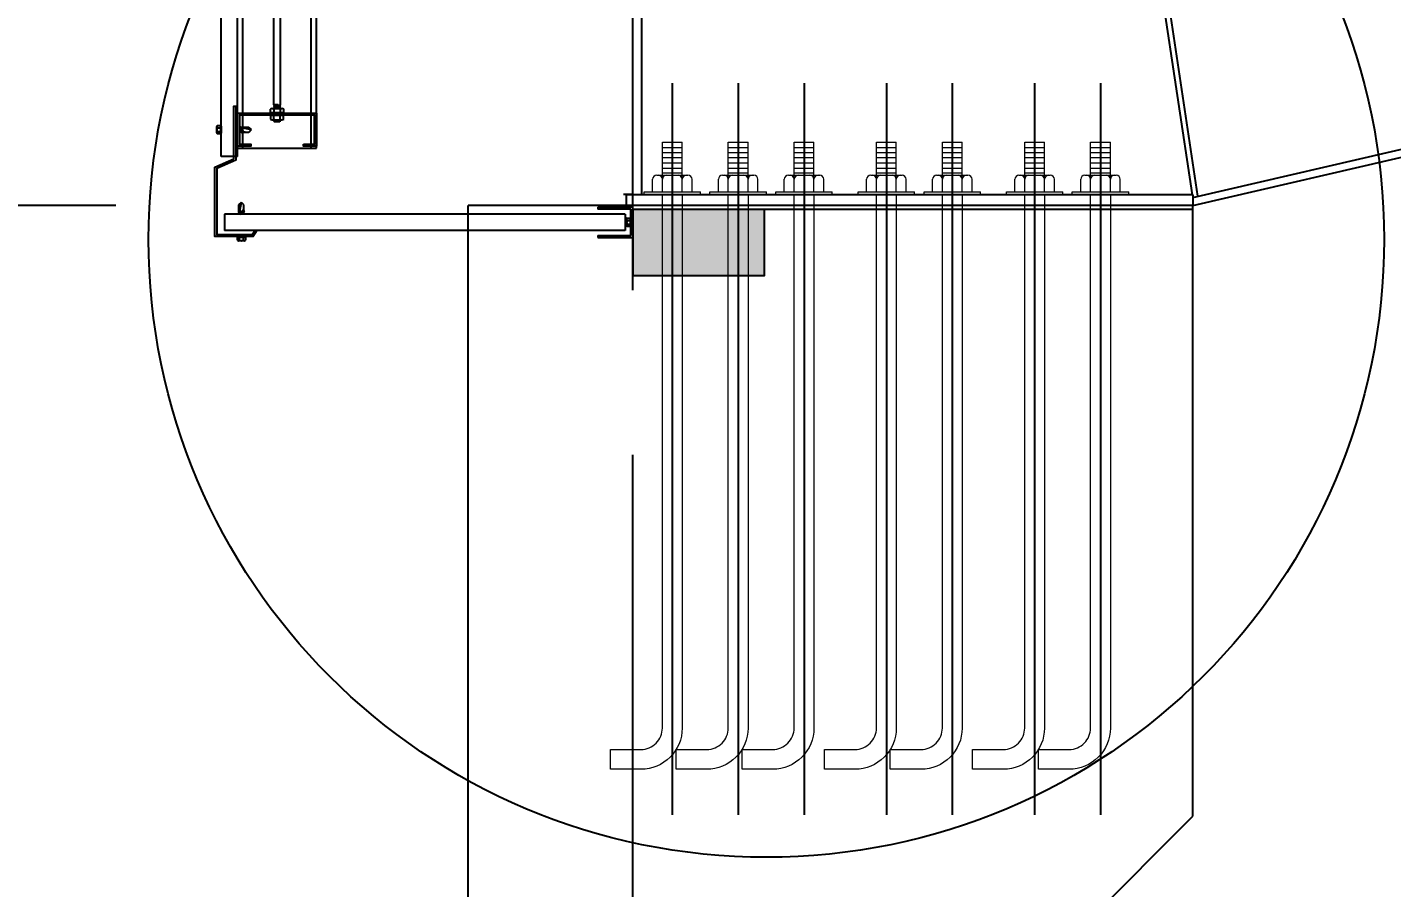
# Model space of a CAD drawing. Header units: inches. Extents: x 651127 to 1529722, y 768575 to 1021311.
# Drawn here: x 1006353 to 1008425, y 877993 to 879299 of the extents above; entities that cross this region are included whole.
import ezdxf

# ---------------------------------------------------------------- set-up
doc = ezdxf.new("R2010")
doc.units = ezdxf.units.IN
doc.header["$LTSCALE"] = 1000
doc.header["$MEASUREMENT"] = 0
doc.linetypes.add('CENTER2', pattern=[1.125, 0.75, -0.125, 0.125, -0.125])
doc.linetypes.add('DASHDOT', pattern=[25.4, 12.7, -6.35, 0, -6.35])
doc.layers.get('DEFPOINTS').update_dxf_attribs({"color": 8, "lineweight": 9})
for name, color, linetype in [('DWGshare.com_11', 143, 'Continuous'), ('DWGshare.com_12', 51, 'Continuous'), ('DWGshare.com_2', 147, 'Continuous'), ('DWGshare.com_3', 7, 'Continuous'), ('DWGshare.com_32', 253, 'Continuous'), ('DWGshare.com_33', 9, 'Continuous'), ('DWGshare.com_34', 1, 'Continuous'), ('DWGshare.com_35', 9, 'Continuous'), ('DWGshare.com_36', 2, 'Continuous'), ('DWGshare.com_4', 8, 'CENTER2'), ('DWGshare.com_9', 8, 'Continuous')]:
    doc.layers.add(name, color=color, linetype=linetype)
doc.layers.add('DWGshare.com_20', color=115, linetype='Continuous', lineweight=20)
doc.styles.add('DWGshare.com_4', font='romans.shx', dxfattribs={"width": 0.8})
doc.dimstyles.new('DWGshare.com_1', dxfattribs={"dimscale": 100, "dimtxt": 2.5, "dimasz": 1, "dimexe": 1, "dimexo": 1.5, "dimgap": 1, "dimtad": 1, "dimdec": 0, "dimzin": 0, "dimdsep": 46, "dimtxsty": 'DWGshare.com_4', "dimblk": 'DWGshare.com_1', "dimcen": 1.5, "dimdle": 1, "dimclrd": 256, "dimclre": 256, "dimclrt": 7, "dimadec": 0, "dimazin": 0, "dimtfac": 1, "dimtdec": 0, "dimtix": 1, "dimtmove": 2, "dimatfit": 3, "dimfxl": 1, "dimtolj": 1, "dimtzin": 0, "dimarcsym": 0})

# ---------------------------------------------------------------- blocks, each defined once
blk = doc.blocks.new('DWGshare.com_1')
at = {"color": 0, "linetype": 'ByBlock', "const_width": 0.3}
blk.add_lwpolyline([(-0.5, -0.5), (0.5, 0.5)], dxfattribs=at)
blk = doc.blocks.new('*D237')
at = {"layer": 'DEFPOINTS', "color": 0, "transparency": 16777216}
for p in [(1004760.4, 879028.7), (1006637.9, 879028.7), (1007022.5, 870028.7)]:
    blk.add_point(p, dxfattribs=at)
at = {"layer": 'DWGshare.com_2', "lineweight": -2, "transparency": 16777216}
for p, q in [((1004760.4, 869928.7), (1004760.4, 879128.7)), ((1006487.9, 879028.7), (1004660.4, 879028.7)), ((1006872.5, 870028.7), (1004660.4, 870028.7))]:
    blk.add_line(p, q, dxfattribs=at)
at = {"layer": 'DWGshare.com_2', "lineweight": -2, "transparency": 16777216, "xscale": 100, "yscale": 100, "zscale": 100}
for p, rotation in [((1004760.4, 879028.7), 90), ((1004760.4, 870028.7), 270)]:
    blk.add_blockref('DWGshare.com_1', p, dxfattribs=dict(at, rotation=rotation))
at = {"layer": 'DWGshare.com_2', "color": 7, "transparency": 16777216, "insert": (1004535.4, 874528.7), "char_height": 250, "attachment_point": 5, "rotation": 90, "style": 'DWGshare.com_4'}
blk.add_mtext('\\A1;9000', dxfattribs=at)

msp = doc.modelspace()

# ---------------------------------------------------------------- hatches: boundary and pattern name
at = {"layer": 'DWGshare.com_9', "ltscale": 100}
msp.add_hatch(color=256, dxfattribs=at).paths.add_polyline_path([(1007272.5, 878922.7), (1007472.5, 878922.7), (1007472.5, 879022.7), (1007272.5, 879022.7)])

# ---------------------------------------------------------------- linework, layer by layer
at = {"layer": 'DWGshare.com_11', "linetype": 'DASHDOT', "ltscale": 5}
for p, q in [((1007332.5, 879214.5), (1007332.5, 878104.2)), ((1007432.5, 879214.5), (1007432.5, 878104.2)), ((1007532.5, 879214.5), (1007532.5, 878104.2)), ((1007657.5, 879214.5), (1007657.5, 878104.2)), ((1007757.5, 879214.5), (1007757.5, 878104.2)), ((1007882.5, 879214.5), (1007882.5, 878104.2)), ((1007982.5, 879214.5), (1007982.5, 878104.2))]:
    msp.add_line(p, q, dxfattribs=at)
at = {"layer": 'DWGshare.com_12'}
for p, q in [((1008122.5, 879041), (1013059.6, 880185)), ((1008122.5, 879028.7), (1013061.4, 880173.1)), ((1006672.5, 879103.3), (1006672.5, 880028.7)), ((1006672.5, 879115.8), (1006672.5, 880028.7)), ((1006680.5, 879115.8), (1006680.5, 880028.7)), ((1006784.5, 879115.8), (1006784.5, 880028.7)), ((1006792.5, 879115.8), (1006792.5, 880028.7)), ((1008122, 879044.7), (1008000, 879857.7)), ((1008130.3, 879042.8), (1008007.9, 879858.9)), ((1007286.5, 879044.7), (1007286.5, 879762.8))]:
    msp.add_line(p, q, dxfattribs=at)
msp.add_lwpolyline([(1006772.5, 879121.9), (1006789.5, 879121.9), (1006789.5, 879165.9), (1006675.5, 879165.9), (1006675.5, 879121.9), (1006692.5, 879121.9), (1006692.5, 879118.9), (1006672.5, 879118.9), (1006672.5, 879168.9), (1006792.5, 879168.9), (1006792.5, 879118.9), (1006772.5, 879118.9)], close=True, dxfattribs=at)
at = {"layer": 'DWGshare.com_20'}
for p, q in [((1007317.5, 879049.7), (1007317.5, 879124.7)), ((1007317.5, 879124.7), (1007347.5, 879124.7)), ((1007317.5, 879116.6), (1007347.5, 879116.6)), ((1007347.5, 879049.7), (1007347.5, 879124.7)), ((1007417.5, 879049.7), (1007417.5, 879124.7)), ((1007417.5, 879124.7), (1007447.5, 879124.7)), ((1007417.5, 879116.6), (1007447.5, 879116.6)), ((1007447.5, 879049.7), (1007447.5, 879124.7)), ((1007517.5, 879049.7), (1007517.5, 879124.7)), ((1007517.5, 879124.7), (1007547.5, 879124.7)), ((1007517.5, 879116.6), (1007547.5, 879116.6)), ((1007547.5, 879049.7), (1007547.5, 879124.7)), ((1007642.5, 879049.7), (1007642.5, 879124.7)), ((1007642.5, 879124.7), (1007672.5, 879124.7)), ((1007642.5, 879116.6), (1007672.5, 879116.6)), ((1007672.5, 879049.7), (1007672.5, 879124.7)), ((1007742.5, 879049.7), (1007742.5, 879124.7)), ((1007742.5, 879124.7), (1007772.5, 879124.7)), ((1007742.5, 879116.6), (1007772.5, 879116.6)), ((1007772.5, 879049.7), (1007772.5, 879124.7)), ((1007867.5, 879049.7), (1007867.5, 879124.7)), ((1007867.5, 879124.7), (1007897.5, 879124.7)), ((1007867.5, 879116.6), (1007897.5, 879116.6)), ((1007897.5, 879049.7), (1007897.5, 879124.7)), ((1007967.5, 879049.7), (1007967.5, 879124.7)), ((1007967.5, 879124.7), (1007997.5, 879124.7)), ((1007967.5, 879116.6), (1007997.5, 879116.6)), ((1007997.5, 879049.7), (1007997.5, 879124.7)), ((1007317.5, 879109.2), (1007347.5, 879109.2)), ((1007317.5, 879101.7), (1007347.5, 879101.7)), ((1007317.5, 879093.7), (1007347.5, 879093.7)), ((1007417.5, 879109.2), (1007447.5, 879109.2)), ((1007417.5, 879101.7), (1007447.5, 879101.7)), ((1007417.5, 879093.7), (1007447.5, 879093.7)), ((1007517.5, 879109.2), (1007547.5, 879109.2)), ((1007517.5, 879101.7), (1007547.5, 879101.7)), ((1007517.5, 879093.7), (1007547.5, 879093.7)), ((1007642.5, 879109.2), (1007672.5, 879109.2)), ((1007642.5, 879101.7), (1007672.5, 879101.7)), ((1007642.5, 879093.7), (1007672.5, 879093.7)), ((1007742.5, 879109.2), (1007772.5, 879109.2)), ((1007742.5, 879101.7), (1007772.5, 879101.7)), ((1007742.5, 879093.7), (1007772.5, 879093.7)), ((1007867.5, 879109.2), (1007897.5, 879109.2)), ((1007867.5, 879101.7), (1007897.5, 879101.7)), ((1007867.5, 879093.7), (1007897.5, 879093.7)), ((1007967.5, 879109.2), (1007997.5, 879109.2)), ((1007967.5, 879101.7), (1007997.5, 879101.7)), ((1007967.5, 879093.7), (1007997.5, 879093.7)), ((1007308.8, 879074.7), (1007356.3, 879074.7)), ((1007317.5, 879085.6), (1007347.5, 879085.6)), ((1007317.5, 879078.2), (1007347.5, 879078.2)), ((1007408.8, 879074.7), (1007456.3, 879074.7)), ((1007417.5, 879085.6), (1007447.5, 879085.6)), ((1007417.5, 879078.2), (1007447.5, 879078.2)), ((1007508.8, 879074.7), (1007556.3, 879074.7)), ((1007517.5, 879085.6), (1007547.5, 879085.6)), ((1007517.5, 879078.2), (1007547.5, 879078.2)), ((1007633.8, 879074.7), (1007681.3, 879074.7)), ((1007642.5, 879085.6), (1007672.5, 879085.6)), ((1007642.5, 879078.2), (1007672.5, 879078.2)), ((1007733.8, 879074.7), (1007781.3, 879074.7)), ((1007742.5, 879085.6), (1007772.5, 879085.6)), ((1007742.5, 879078.2), (1007772.5, 879078.2)), ((1007858.8, 879074.7), (1007906.3, 879074.7)), ((1007867.5, 879085.6), (1007897.5, 879085.6)), ((1007867.5, 879078.2), (1007897.5, 879078.2)), ((1007958.8, 879074.7), (1008006.3, 879074.7)), ((1007967.5, 879085.6), (1007997.5, 879085.6)), ((1007967.5, 879078.2), (1007997.5, 879078.2)), ((1007289.7, 879049.7), (1007375.4, 879049.7)), ((1007289.7, 879044.7), (1007289.7, 879049.7)), ((1007302.5, 879049.7), (1007302.5, 879068.5)), ((1007302.5, 879049.7), (1007302.5, 879068.5)), ((1007362.5, 879049.7), (1007362.5, 879068.5)), ((1007375.4, 879044.7), (1007375.4, 879049.7)), ((1007389.7, 879049.7), (1007475.4, 879049.7)), ((1007389.7, 879044.7), (1007389.7, 879049.7)), ((1007402.5, 879049.7), (1007402.5, 879068.5)), ((1007402.5, 879049.7), (1007402.5, 879068.5)), ((1007462.5, 879049.7), (1007462.5, 879068.5)), ((1007475.4, 879044.7), (1007475.4, 879049.7)), ((1007489.7, 879049.7), (1007575.4, 879049.7)), ((1007489.7, 879044.7), (1007489.7, 879049.7)), ((1007502.5, 879049.7), (1007502.5, 879068.5)), ((1007502.5, 879049.7), (1007502.5, 879068.5)), ((1007562.5, 879049.7), (1007562.5, 879068.5)), ((1007575.4, 879044.7), (1007575.4, 879049.7)), ((1007614.7, 879049.7), (1007700.4, 879049.7)), ((1007614.7, 879044.7), (1007614.7, 879049.7)), ((1007627.5, 879049.7), (1007627.5, 879068.5)), ((1007627.5, 879049.7), (1007627.5, 879068.5)), ((1007687.5, 879049.7), (1007687.5, 879068.5)), ((1007700.4, 879044.7), (1007700.4, 879049.7)), ((1007714.7, 879049.7), (1007800.4, 879049.7)), ((1007714.7, 879044.7), (1007714.7, 879049.7)), ((1007727.5, 879049.7), (1007727.5, 879068.5)), ((1007727.5, 879049.7), (1007727.5, 879068.5)), ((1007787.5, 879049.7), (1007787.5, 879068.5)), ((1007800.4, 879044.7), (1007800.4, 879049.7)), ((1007839.7, 879049.7), (1007925.4, 879049.7)), ((1007839.7, 879044.7), (1007839.7, 879049.7)), ((1007852.5, 879049.7), (1007852.5, 879068.5)), ((1007852.5, 879049.7), (1007852.5, 879068.5)), ((1007912.5, 879049.7), (1007912.5, 879068.5)), ((1007925.4, 879044.7), (1007925.4, 879049.7)), ((1007939.7, 879049.7), (1008025.4, 879049.7)), ((1007939.7, 879044.7), (1007939.7, 879049.7)), ((1007952.5, 879049.7), (1007952.5, 879068.5)), ((1007952.5, 879049.7), (1007952.5, 879068.5)), ((1008012.5, 879049.7), (1008012.5, 879068.5)), ((1008025.4, 879044.7), (1008025.4, 879049.7)), ((1007289.7, 879044.7), (1007375.4, 879044.7)), ((1007389.7, 879044.7), (1007475.4, 879044.7)), ((1007489.7, 879044.7), (1007575.4, 879044.7)), ((1007614.7, 879044.7), (1007700.4, 879044.7)), ((1007714.7, 879044.7), (1007800.4, 879044.7)), ((1007839.7, 879044.7), (1007925.4, 879044.7)), ((1007939.7, 879044.7), (1008025.4, 879044.7))]:
    msp.add_line(p, q, dxfattribs=at)
for points in [[(1007347.5, 879044.7), (1007347.5, 878235.7, -0.414214), (1007285, 878173.2), (1007238.5, 878173.2), (1007238.5, 878203.2), (1007270, 878203.2), (1007285, 878203.2, 0.414214), (1007317.5, 878235.7), (1007317.5, 879044.7)], [(1007447.5, 879044.7), (1007447.5, 878235.7, -0.414214), (1007385, 878173.2), (1007338.5, 878173.2), (1007338.5, 878203.2), (1007370, 878203.2), (1007385, 878203.2, 0.414214), (1007417.5, 878235.7), (1007417.5, 879044.7)], [(1007547.5, 879044.7), (1007547.5, 878235.7, -0.414214), (1007485, 878173.2), (1007438.5, 878173.2), (1007438.5, 878203.2), (1007470, 878203.2), (1007485, 878203.2, 0.414214), (1007517.5, 878235.7), (1007517.5, 879044.7)], [(1007672.5, 879044.7), (1007672.5, 878235.7, -0.414214), (1007610, 878173.2), (1007563.5, 878173.2), (1007563.5, 878203.2), (1007595, 878203.2), (1007610, 878203.2, 0.414214), (1007642.5, 878235.7), (1007642.5, 879044.7)], [(1007772.5, 879044.7), (1007772.5, 878235.7, -0.414214), (1007710, 878173.2), (1007663.5, 878173.2), (1007663.5, 878203.2), (1007695, 878203.2), (1007710, 878203.2, 0.414214), (1007742.5, 878235.7), (1007742.5, 879044.7)], [(1007897.5, 879044.7), (1007897.5, 878235.7, -0.414214), (1007835, 878173.2), (1007788.5, 878173.2), (1007788.5, 878203.2), (1007820, 878203.2), (1007835, 878203.2, 0.414214), (1007867.5, 878235.7), (1007867.5, 879044.7)], [(1007997.5, 879044.7), (1007997.5, 878235.7, -0.414214), (1007935, 878173.2), (1007888.5, 878173.2), (1007888.5, 878203.2), (1007920, 878203.2), (1007935, 878203.2, 0.414214), (1007967.5, 878235.7), (1007967.5, 879044.7)]]:
    msp.add_lwpolyline(points, format="xyb", dxfattribs=at)
for centre, start, end in [((1007308.8, 879068.5), 90, 180), ((1007308.8, 879068.5), 90, 180), ((1007311.3, 879068.5), 0, 90), ((1007323.8, 879068.5), 90, 180), ((1007341.3, 879068.5), 0, 90), ((1007353.8, 879068.5), 90, 180), ((1007356.3, 879068.5), 0, 90), ((1007408.8, 879068.5), 90, 180), ((1007408.8, 879068.5), 90, 180), ((1007411.3, 879068.5), 0, 90), ((1007423.8, 879068.5), 90, 180), ((1007441.3, 879068.5), 0, 90), ((1007453.8, 879068.5), 90, 180), ((1007456.3, 879068.5), 0, 90), ((1007508.8, 879068.5), 90, 180), ((1007508.8, 879068.5), 90, 180), ((1007511.3, 879068.5), 0, 90), ((1007523.8, 879068.5), 90, 180), ((1007541.3, 879068.5), 0, 90), ((1007553.8, 879068.5), 90, 180), ((1007556.3, 879068.5), 0, 90), ((1007633.8, 879068.5), 90, 180), ((1007633.8, 879068.5), 90, 180), ((1007636.3, 879068.5), 0, 90), ((1007648.8, 879068.5), 90, 180), ((1007666.3, 879068.5), 0, 90), ((1007678.8, 879068.5), 90, 180), ((1007681.3, 879068.5), 0, 90), ((1007733.8, 879068.5), 90, 180), ((1007733.8, 879068.5), 90, 180), ((1007736.3, 879068.5), 0, 90), ((1007748.8, 879068.5), 90, 180), ((1007766.3, 879068.5), 0, 90), ((1007778.8, 879068.5), 90, 180), ((1007781.3, 879068.5), 0, 90), ((1007858.8, 879068.5), 90, 180), ((1007858.8, 879068.5), 90, 180), ((1007861.3, 879068.5), 0, 90), ((1007873.8, 879068.5), 90, 180), ((1007891.3, 879068.5), 0, 90), ((1007903.8, 879068.5), 90, 180), ((1007906.3, 879068.5), 0, 90), ((1007958.8, 879068.5), 90, 180), ((1007958.8, 879068.5), 90, 180), ((1007961.3, 879068.5), 0, 90), ((1007973.8, 879068.5), 90, 180), ((1007991.3, 879068.5), 0, 90), ((1008003.8, 879068.5), 90, 180), ((1008006.3, 879068.5), 0, 90)]:
    msp.add_arc(centre, 6.25, start, end, dxfattribs=at)
at = {"layer": 'DWGshare.com_3'}
for p, q in [((1007022.5, 870028.7), (1007022.5, 879028.7)), ((1007272.5, 879028.7), (1007022.5, 879028.7)), ((1008122.5, 878101.8), (1008122.5, 879028.7)), ((1007872.5, 877851.8), (1008122.5, 878101.8))]:
    msp.add_line(p, q, dxfattribs=at)
at = {"layer": 'DWGshare.com_32', "ltscale": 0.9}
for p, q in [((1006647.5, 879103.3), (1006647.5, 880028.7)), ((1007272.5, 879044.7), (1007272.5, 879762.2)), ((1006672.5, 879115.8), (1006792.5, 879115.8)), ((1006672.5, 879103.3), (1006647.5, 879103.3)), ((1007272.5, 879045.3), (1007258.5, 879045.3)), ((1007260.9, 879015.8), (1006652.6, 879015.8)), ((1006652.6, 879015.8), (1006652.6, 878990.8)), ((1007260.9, 879015.8), (1007260.9, 878990.8)), ((1007260.9, 878990.8), (1006652.6, 878990.8))]:
    msp.add_line(p, q, dxfattribs=at)
at = {"layer": 'DWGshare.com_32', "ltscale": 100}
for p, q in [((1007272.5, 879026.3), (1007219.5, 879026.3)), ((1007219.5, 879026.3), (1007219.5, 879023.3)), ((1007269.5, 879023.3), (1007219.5, 879023.3)), ((1007269.5, 878983.3), (1007269.5, 879023.3)), ((1007272.5, 878980.3), (1007272.5, 879026.3)), ((1007219.5, 878983.3), (1007269.5, 878983.3)), ((1007219.5, 878983.3), (1007219.5, 878980.3)), ((1007219.5, 878980.3), (1007272.5, 878980.3))]:
    msp.add_line(p, q, dxfattribs=at)
at = {"layer": 'DWGshare.com_32', "ltscale": 0.9}
for points in [[(1006667, 879099.4), (1006667, 879179.5), (1006670, 879179.5), (1006670, 879097.4), (1006640.9, 879084.7), (1006640.9, 878984.7), (1006694.7, 878984.7), (1006698.9, 878990.8), (1006701.3, 878989.1), (1006696.3, 878981.7), (1006637.9, 878981.7), (1006637.9, 879086.7)], [(1007272.5, 878922.7), (1007472.5, 878922.7), (1007472.5, 879022.7), (1007272.5, 879022.7)]]:
    msp.add_lwpolyline(points, close=True, dxfattribs=at)
at = {"layer": 'DWGshare.com_33', "color": 1}
for p, q in [((1008122.5, 879044.7), (1007262.5, 879044.7)), ((1007262.5, 879044.7), (1007262.5, 879028.7)), ((1008122.5, 879028.7), (1007272.5, 879028.7)), ((1008122.5, 879044.7), (1008122.5, 879028.7)), ((1008122.5, 879022.7), (1007272.5, 879022.7))]:
    msp.add_line(p, q, dxfattribs=at)
at = {"layer": 'DWGshare.com_34', "ltscale": 100}
msp.add_line((1007262.5, 879044.7), (1007262.5, 879028.7), dxfattribs=at)
msp.add_circle((1007475.3, 878977.4), 937.8, dxfattribs=at)
at = {"layer": 'DWGshare.com_35'}
for p, q in [((1006641.1, 879139.2), (1006641.1, 879148.5)), ((1006641.8, 879150.2), (1006646.5, 879150.2)), ((1006641.8, 879146.8), (1006646.5, 879146.8)), ((1006641.8, 879140.9), (1006646.5, 879140.9)), ((1006646.5, 879137.6), (1006641.8, 879137.6)), ((1006646.5, 879150.9), (1006646.5, 879136.8)), ((1006646.5, 879150.9), (1006647.2, 879150.9)), ((1006647.2, 879136.8), (1006646.5, 879136.8)), ((1006647.2, 879150.9), (1006647.2, 879136.8)), ((1006647.2, 879149.3), (1006647.5, 879149.3)), ((1006647.2, 879138.5), (1006647.5, 879138.5)), ((1006647.5, 879149.3), (1006647.5, 879138.5)), ((1006676, 879148.4), (1006675.7, 879148)), ((1006675.7, 879145.8), (1006676.9, 879140.1)), ((1006675.7, 879139.7), (1006676.1, 879140.1)), ((1006676, 879148.4), (1006677.6, 879139.4)), ((1006676, 879148.4), (1006676.7, 879147.6)), ((1006676.1, 879140.1), (1006676.9, 879140.1)), ((1006676.7, 879147.6), (1006678.3, 879140.1)), ((1006676.7, 879147.6), (1006677.5, 879147.6)), ((1006677.6, 879139.4), (1006676.9, 879140.1)), ((1006678.2, 879148.4), (1006677.5, 879147.6)), ((1006677.5, 879147.6), (1006679.1, 879140.1)), ((1006677.6, 879139.4), (1006678.3, 879140.1)), ((1006678.2, 879148.4), (1006679.8, 879139.4)), ((1006678.2, 879148.4), (1006679, 879147.6)), ((1006678.3, 879140.1), (1006679.1, 879140.1)), ((1006679, 879147.6), (1006680.6, 879140.1)), ((1006679, 879147.6), (1006680, 879147.6)), ((1006679.8, 879139.4), (1006679.1, 879140.1)), ((1006679.8, 879139.4), (1006680.6, 879140.1)), ((1006680.5, 879148.1), (1006680, 879147.6)), ((1006680.8, 879146.4), (1006680, 879147.6)), ((1006680.5, 879148.1), (1006680.8, 879146.4)), ((1006680.5, 879148.1), (1006680.9, 879147.6)), ((1006680.6, 879140.1), (1006689.7, 879140.1)), ((1006680.8, 879146.4), (1006680.9, 879147.6)), ((1006680.8, 879146.4), (1006693.4, 879143.9)), ((1006680.8, 879146.4), (1006689.7, 879146.4)), ((1006680.9, 879147.6), (1006689.7, 879147.6)), ((1006689.7, 879147.6), (1006693.4, 879143.9)), ((1006689.7, 879147.6), (1006689.7, 879146.4)), ((1006689.7, 879146.4), (1006693.4, 879143.9)), ((1006689.7, 879140.1), (1006693.4, 879143.9)), ((1006674.7, 879029.8), (1006678.5, 879033.5)), ((1006674.7, 879029.8), (1006675.9, 879029.8)), ((1006674.7, 879021), (1006674.7, 879029.8)), ((1006675.9, 879029.8), (1006678.5, 879033.5)), ((1006675.9, 879020.9), (1006678.5, 879033.5)), ((1006675.9, 879020.9), (1006675.9, 879029.8)), ((1006682.3, 879029.8), (1006678.5, 879033.5)), ((1006682.3, 879020.7), (1006682.3, 879029.8)), ((1006674, 879018.4), (1006683, 879020)), ((1006674, 879018.4), (1006674.7, 879019.1)), ((1006674, 879018.4), (1006674.7, 879017.6)), ((1006674, 879016.1), (1006683, 879017.7)), ((1006674, 879016.1), (1006674.7, 879016.8)), ((1006674, 879016.1), (1006674.3, 879015.8)), ((1006674.3, 879020.6), (1006674.7, 879021)), ((1006674.3, 879020.6), (1006675.9, 879020.9)), ((1006674.3, 879020.6), (1006674.7, 879020.1)), ((1006675.9, 879020.9), (1006674.7, 879021)), ((1006675.9, 879020.9), (1006674.7, 879020.1)), ((1006674.7, 879019.1), (1006682.3, 879020.7)), ((1006674.7, 879019.1), (1006674.7, 879020.1)), ((1006674.7, 879017.6), (1006682.3, 879019.2)), ((1006674.7, 879016.8), (1006682.3, 879018.4)), ((1006674.7, 879016.8), (1006674.7, 879017.6)), ((1006676.5, 879015.8), (1006682.3, 879017)), ((1006683, 879020), (1006682.3, 879020.7)), ((1006683, 879020), (1006682.3, 879019.2)), ((1006682.3, 879018.4), (1006682.3, 879019.2)), ((1006683, 879017.7), (1006682.3, 879018.4)), ((1006683, 879017.7), (1006682.3, 879017)), ((1006682.3, 879016.2), (1006682.3, 879017)), ((1006682.7, 879015.8), (1006682.3, 879016.2)), ((1007263.1, 878998.6), (1007263.1, 879007.9)), ((1007263.8, 879009.6), (1007268.5, 879009.6)), ((1007268.5, 879010.3), (1007269.2, 879010.3)), ((1007268.5, 879010.3), (1007268.5, 878996.2)), ((1007269.2, 879010.3), (1007269.2, 878996.2)), ((1007269.2, 879008.7), (1007269.5, 879008.7)), ((1007269.5, 879008.7), (1007269.5, 878997.9)), ((1007263.8, 879006.2), (1007268.5, 879006.2)), ((1007263.8, 879000.3), (1007268.5, 879000.3)), ((1007268.5, 878997), (1007263.8, 878997)), ((1007269.2, 878996.2), (1007268.5, 878996.2)), ((1007269.2, 878997.9), (1007269.5, 878997.9)), ((1006671.4, 878980.7), (1006671.4, 878981.4)), ((1006671.4, 878981.4), (1006685.5, 878981.4)), ((1006671.4, 878980.7), (1006685.5, 878980.7)), ((1006672.2, 878976), (1006672.2, 878980.7)), ((1006673.1, 878981.4), (1006673.1, 878981.7)), ((1006673.1, 878981.7), (1006683.9, 878981.7)), ((1006683.1, 878975.3), (1006673.9, 878975.3)), ((1006675.5, 878976), (1006675.5, 878980.7)), ((1006681.4, 878976), (1006681.4, 878980.7)), ((1006683.9, 878981.4), (1006683.9, 878981.7)), ((1006684.8, 878980.7), (1006684.8, 878976)), ((1006685.5, 878981.4), (1006685.5, 878980.7))]:
    msp.add_line(p, q, dxfattribs=at)
for centre, radius, start, end in [((1006643.4, 879148.5), 2.34, 134.5105, 225.4895), ((1006647.7, 879143.9), 6.58, 153.3216, 206.6784), ((1006641.1, 879140.9), 2.703e-13, 34.3461, 28.2132), ((1006643.4, 879139.2), 2.34, 134.5105, 225.4895), ((1007265.4, 879007.9), 2.34, 134.5105, 225.4895), ((1007269.7, 879003.3), 6.58, 153.3216, 206.6784), ((1007265.4, 878998.6), 2.34, 134.5105, 225.4895), ((1007263.1, 879000.3), 2.703e-13, 34.3461, 28.2132), ((1006673.9, 878977.6), 2.34, 224.5105, 315.4895), ((1006678.5, 878981.8), 6.58, 243.3216, 296.6784), ((1006683.1, 878977.6), 2.34, 224.5105, 315.4895), ((1006681.4, 878975.3), 2.703e-13, 124.3461, 118.2132)]:
    msp.add_arc(centre, radius, start, end, dxfattribs=at)
for points in [[(1006680.8, 879146.4), (1006680.4, 879146), (1006679.2, 879144.6), (1006680.6, 879141.2), (1006683.3, 879140.3), (1006684.8, 879140.1), (1006685.4, 879140.1)], [(1006675.9, 879020.9), (1006676.3, 879020.5), (1006677.8, 879019.3), (1006681.1, 879020.7), (1006682.1, 879023.4), (1006682.2, 879025), (1006682.3, 879025.6)]]:
    msp.add_open_spline(points, degree=3, knots=[0, 0, 0, 0, 1.523162, 5.467541, 8.216002, 10.013892, 10.013892, 10.013892, 10.013892], dxfattribs=at)
at = {"layer": 'DWGshare.com_36'}
for p, q in [((1006727.5, 879181.5), (1006727.5, 879923.4)), ((1006737.5, 879181.3), (1006737.5, 879929)), ((1006722.5, 879169.3), (1006722.5, 879174.8)), ((1006725.2, 879175.9), (1006739.9, 879175.9)), ((1006727.5, 879181.5), (1006728.1, 879180.9)), ((1006727.5, 879180.3), (1006728.1, 879180.9)), ((1006727.5, 879180.3), (1006728.1, 879179.6)), ((1006727.5, 879179), (1006728.1, 879179.6)), ((1006727.5, 879179), (1006728.1, 879178.4)), ((1006727.5, 879177.8), (1006728.1, 879178.4)), ((1006727.5, 879177.8), (1006728.1, 879177.1)), ((1006727.5, 879176.5), (1006728.1, 879177.1)), ((1006727.5, 879176.5), (1006728.1, 879175.9)), ((1006727.8, 879174.8), (1006727.8, 879169.3)), ((1006728.1, 879180.9), (1006734.4, 879181.5)), ((1006728.1, 879179.6), (1006736.9, 879180.6)), ((1006728.1, 879178.4), (1006736.9, 879179.4)), ((1006728.1, 879177.1), (1006736.9, 879178.1)), ((1006728.7, 879175.9), (1006736.9, 879176.9)), ((1006737.5, 879181.3), (1006736.9, 879180.6)), ((1006737.5, 879180), (1006736.9, 879180.6)), ((1006737.5, 879180), (1006736.9, 879179.4)), ((1006737.5, 879178.8), (1006736.9, 879179.4)), ((1006737.5, 879178.8), (1006736.9, 879178.1)), ((1006737.5, 879177.5), (1006736.9, 879178.1)), ((1006737.5, 879177.5), (1006736.9, 879176.9)), ((1006737.5, 879176.3), (1006736.9, 879176.9)), ((1006737.5, 879176.3), (1006737.2, 879175.9)), ((1006737.2, 879174.8), (1006737.2, 879169.3)), ((1006742.5, 879174.8), (1006742.5, 879169.3)), ((1006742.5, 879169.3), (1006722.5, 879169.3)), ((1006742.5, 879165.4), (1006722.5, 879165.4)), ((1006722.5, 879165.4), (1006722.5, 879159.9)), ((1006725.2, 879158.8), (1006739.9, 879158.8)), ((1006727.5, 879157.7), (1006728.1, 879158.3)), ((1006727.5, 879157.7), (1006728.1, 879157)), ((1006727.6, 879158.8), (1006728.1, 879158.3)), ((1006727.8, 879159.9), (1006727.8, 879165.4)), ((1006727.8, 879156.7), (1006728.1, 879157)), ((1006727.8, 879156.7), (1006728.3, 879155.9)), ((1006728.1, 879158.3), (1006732.4, 879158.8)), ((1006728.1, 879157), (1006736.9, 879158)), ((1006736.9, 879155.9), (1006728.3, 879155.9)), ((1006732.5, 879156.3), (1006736.9, 879156.8)), ((1006737.5, 879158.7), (1006736.9, 879158)), ((1006737.5, 879157.4), (1006736.9, 879158)), ((1006737.5, 879157.4), (1006736.9, 879156.8)), ((1006736.9, 879156.8), (1006736.9, 879155.9)), ((1006737.2, 879159.9), (1006737.2, 879165.4)), ((1006737.5, 879158.7), (1006737.4, 879158.8)), ((1006742.5, 879159.9), (1006742.5, 879165.4))]:
    msp.add_line(p, q, dxfattribs=at)
at = {"layer": 'DWGshare.com_36', "color": 9}
for p, q in [((1006734.4, 879181.5), (1006727.5, 879181.5)), ((1006727.5, 879180.3), (1006737.5, 879181.3)), ((1006727.5, 879179), (1006737.5, 879180)), ((1006727.5, 879177.8), (1006737.5, 879178.8)), ((1006727.5, 879176.5), (1006737.5, 879177.5)), ((1006734.4, 879175.9), (1006737.5, 879176.3)), ((1006723.9, 879169.3), (1006723.9, 879168.9)), ((1006741.1, 879168.9), (1006723.9, 879168.9)), ((1006741.1, 879165.9), (1006723.9, 879165.9)), ((1006723.9, 879165.4), (1006723.9, 879165.9)), ((1006727.5, 879157.7), (1006737.5, 879158.7)), ((1006728, 879156.5), (1006737.5, 879157.4)), ((1006741.1, 879169.3), (1006741.1, 879168.9)), ((1006741.1, 879165.4), (1006741.1, 879165.9))]:
    msp.add_line(p, q, dxfattribs=at)
at = {"layer": 'DWGshare.com_36'}
for centre, radius, start, end in [((1006725.2, 879172.2), 3.72, 44.5105, 135.4895), ((1006727.8, 879175.9), 4.291e-13, 304.3461, 298.2132), ((1006732.5, 879165.5), 10.5, 63.3216, 116.6784), ((1006739.9, 879172.2), 3.72, 44.5105, 135.4895), ((1006725.2, 879162.5), 3.72, 224.5105, 315.4895), ((1006732.5, 879169.2), 10.5, 243.3216, 296.6784), ((1006727.8, 879158.8), 4.291e-13, 61.7868, 55.6539), ((1006739.9, 879162.5), 3.72, 224.5105, 315.4895)]:
    msp.add_arc(centre, radius, start, end, dxfattribs=at)
at = {"layer": 'DWGshare.com_4', "ltscale": 2}
msp.add_line((1007272.5, 865900.4), (1007272.5, 880528.2), dxfattribs=at)

# ---------------------------------------------------------------- dimensions: what is measured, and where the dimension line sits
at = {"layer": 'DWGshare.com_2'}
dim = msp.add_linear_dim(base=(1004760.4, 879028.7), p1=(1007022.5, 870028.7), p2=(1006637.9, 879028.7), angle=90, dimstyle='DWGshare.com_1', dxfattribs=at)
dim.commit()
dim.dimension.update_dxf_attribs({"geometry": '*D237', "text_midpoint": (1004535.4, 874528.7)})

doc.saveas('drawing.dxf')
